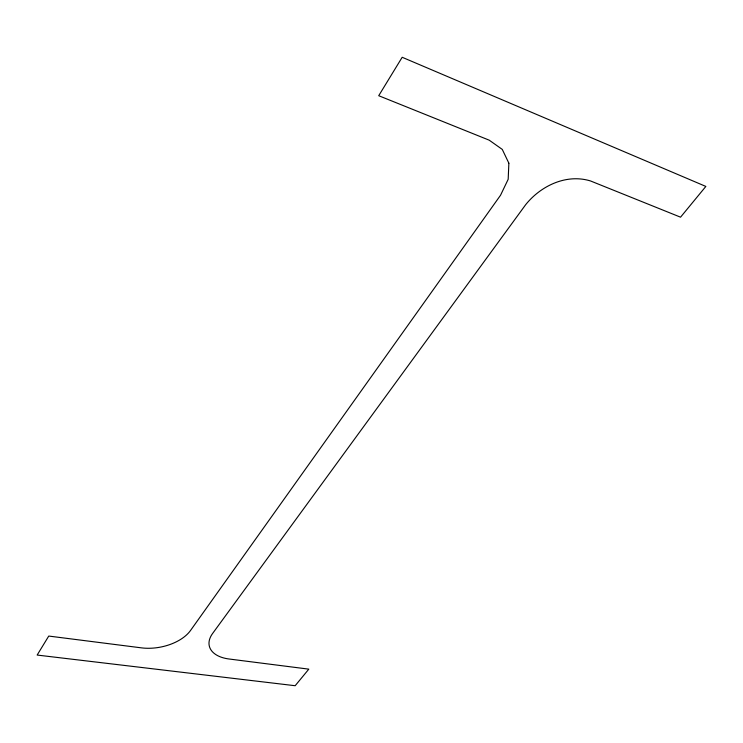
<?xml version="1.0" encoding="UTF-8"?>
<svg xmlns="http://www.w3.org/2000/svg" width="743" height="743" viewBox="0 0 743 743"><rect width="100%" height="100%" fill="white"/><g stroke="black" fill="none" stroke-linecap="round" stroke-linejoin="round"><path stroke-width="1.11" d="M508.862 163.191L508.184 179.277L500.55 195.223L190.561 630.435A38.227 22.169 -11 0 1 141.458 647.859L48.75 636.064L37.15 655.057L295.166 685.724L308.809 669.146L229.039 658.995A36.491 20.683 -13.6 0 1 212.609 633.473L525.663 204.696C540.83 185.769 566.491 173.49 590.611 180.986L680.551 217.179L705.85 186.428L402.186 57.276L378.716 95.708L489.21 140.176L502.268 149.399L508.862 163.191"/></g></svg>
